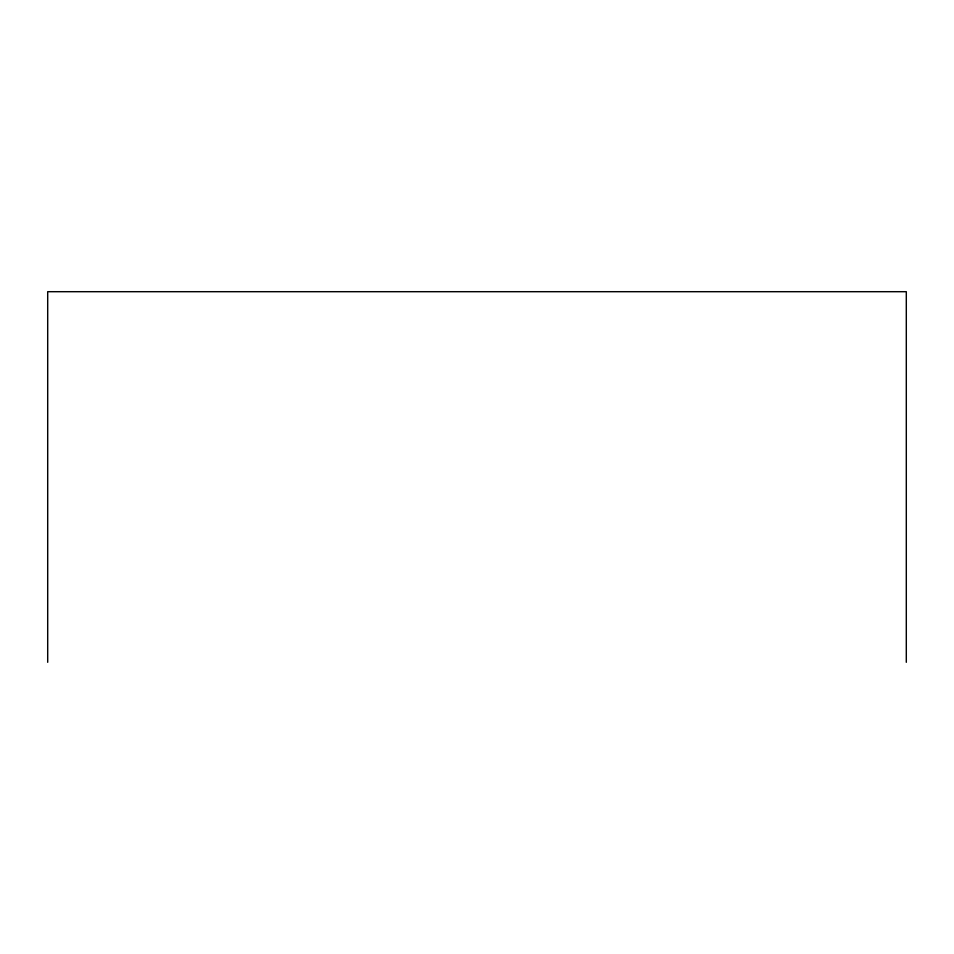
<?xml version="1.0" encoding="UTF-8"?>
<svg xmlns="http://www.w3.org/2000/svg" width="954" height="954" viewBox="0 0 954 954"><rect width="100%" height="100%" fill="white"/><g stroke="black" fill="none" stroke-linecap="round" stroke-linejoin="round"><path stroke-width="1.43" d="M906.3 662.303L906.3 291.697L47.7 291.697L47.7 662.303"/></g></svg>
